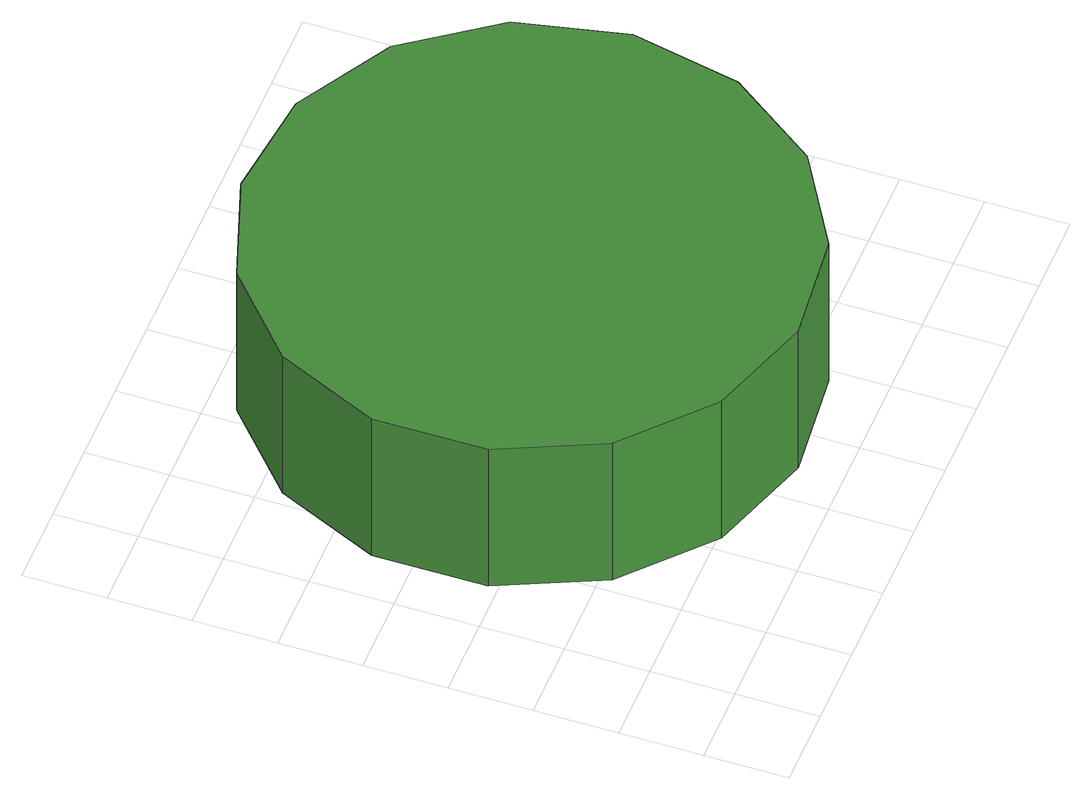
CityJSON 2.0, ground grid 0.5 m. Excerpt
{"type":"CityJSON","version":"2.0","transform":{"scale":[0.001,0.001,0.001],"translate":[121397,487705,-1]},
"CityObjects":{
"tree1":{"type":"SolitaryVegetationObject","attributes":{"function":"something"},"geometry":[{"type":"MultiSurface","lod":"1","boundaries":[[[0,1,2,3,4,5,6,7,8,9,10,11,12,13,14]],[[15,16,17,18,19,20,21,22,23,24,25,26,27,28,29]],[[0,29,28,1]],[[1,28,27,2]],[[2,27,26,3]],[[3,26,25,4]],[[4,25,24,5]],[[5,24,23,6]],[[6,23,22,7]],[[7,22,21,8]],[[8,21,20,9]],[[9,20,19,10]],[[10,19,18,11]],[[11,18,17,12]],[[12,17,16,13]],[[13,16,15,14]],[[14,15,29,0]]]}]}
},
"vertices":[
[3560,1903,1842],[3418,2571,1842],[3017,3124,1842],[2425,3465,1842],[1745,3537,1842],[1096,3325,1842],[588,2868,1842],[310,2244,1842],[310,1561,1842],[588,937,1842],[1096,480,1842],[1745,269,1842],[2425,340,1842],[3017,682,1842],[3418,1234,1842],[3418,1234,757],[3017,682,757],[2425,340,757],[1745,269,757],[1096,480,757],[588,937,757],[310,1561,757],[310,2244,757],[588,2868,757],[1096,3325,757],[1745,3537,757],[2425,3465,757],[3017,3124,757],[3418,2571,757],[3560,1903,757]
]}
